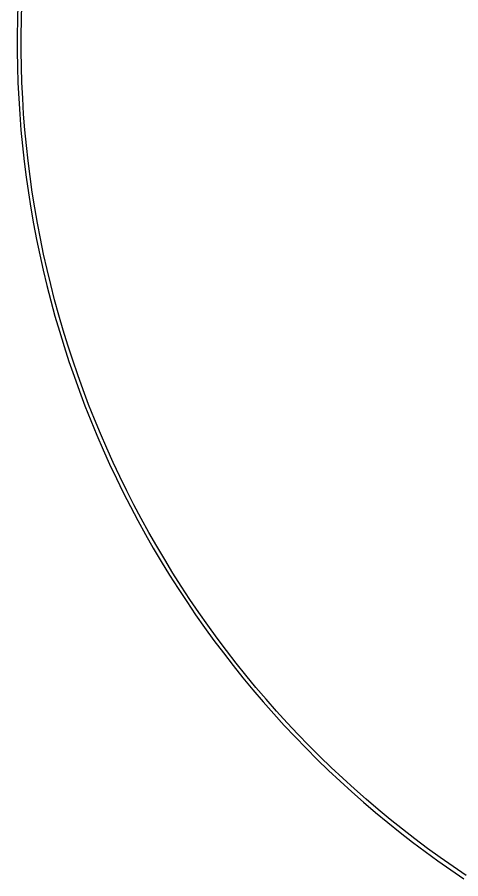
# Model space of a CAD drawing. Extents: x -50899 to 50899, y -48295 to 50898.
# Drawn here: x -50899 to -28409, y -42340 to 1302 of the extents above; entities that cross this region are included whole.
import ezdxf

# ---------------------------------------------------------------- set-up
doc = ezdxf.new("R2010")
doc.units = 0

msp = doc.modelspace()

# ---------------------------------------------------------------- linework, layer by layer
for points in [[(-50862, 1979), (-50886, 1180), (-50899, 380), (-50898, -419), (-50885, -1219), (-50860, -2018), (-50822, -2817), (-50771, -3615), (-50708, -4413), (-50633, -5209), (-50545, -6004), (-50444, -6797), (-50331, -7589), (-50206, -8378), (-50068, -9166), (-49918, -9952), (-49755, -10735), (-49580, -11515), (-49393, -12293), (-49194, -13067), (-48983, -13839), (-48759, -14606), (-48524, -15371), (-48276, -16131), (-48017, -16888), (-47746, -17640), (-47463, -18388), (-47168, -19131), (-46861, -19870), (-46543, -20604), (-46214, -21332), (-45873, -22056), (-45521, -22774), (-45158, -23486), (-44783, -24193), (-44397, -24893), (-44001, -25588), (-43593, -26276), (-43175, -26958), (-42746, -27633), (-42307, -28301), (-41857, -28962), (-41397, -29616), (-40926, -30263), (-40446, -30902), (-39955, -31534), (-39455, -32158), (-38945, -32774), (-38425, -33381), (-37896, -33981), (-37357, -34572), (-36810, -35155), (-36253, -35729), (-35687, -36294), (-35112, -36850), (-34529, -37397), (-33937, -37935), (-33337, -38464), (-32729, -38983), (-32112, -39492), (-31488, -39992), (-30855, -40482), (-30216, -40961), (-29568, -41431), (-28914, -41890), (-28252, -42340)], [(-28141, -42173), (-28800, -41726), (-29452, -41268), (-30097, -40800), (-30734, -40322), (-31364, -39835), (-31986, -39337), (-32600, -38830), (-33206, -38313), (-33804, -37786), (-34393, -37250), (-34974, -36705), (-35547, -36151), (-36110, -35588), (-36665, -35017), (-37211, -34436), (-37747, -33847), (-38274, -33250), (-38792, -32645), (-39300, -32031), (-39798, -31410), (-40287, -30781), (-40766, -30144), (-41234, -29500), (-41692, -28848), (-42141, -28190), (-42578, -27524), (-43005, -26852), (-43422, -26173), (-43828, -25487), (-44223, -24796), (-44607, -24098), (-44980, -23394), (-45342, -22684), (-45693, -21969), (-46032, -21249), (-46361, -20523), (-46677, -19792), (-46982, -19056), (-47276, -18316), (-47558, -17571), (-47828, -16821), (-48087, -16068), (-48333, -15310), (-48568, -14549), (-48790, -13784), (-49001, -13016), (-49199, -12244), (-49386, -11470), (-49560, -10693), (-49722, -9913), (-49871, -9130), (-50008, -8346), (-50133, -7559), (-50246, -6770), (-50346, -5980), (-50434, -5188), (-50509, -4395), (-50572, -3601), (-50622, -2806), (-50660, -2010), (-50685, -1214), (-50698, -418), (-50699, 379), (-50686, 1175), (-50662, 1971)]]:
    msp.add_lwpolyline(points)

doc.saveas('drawing.dxf')
